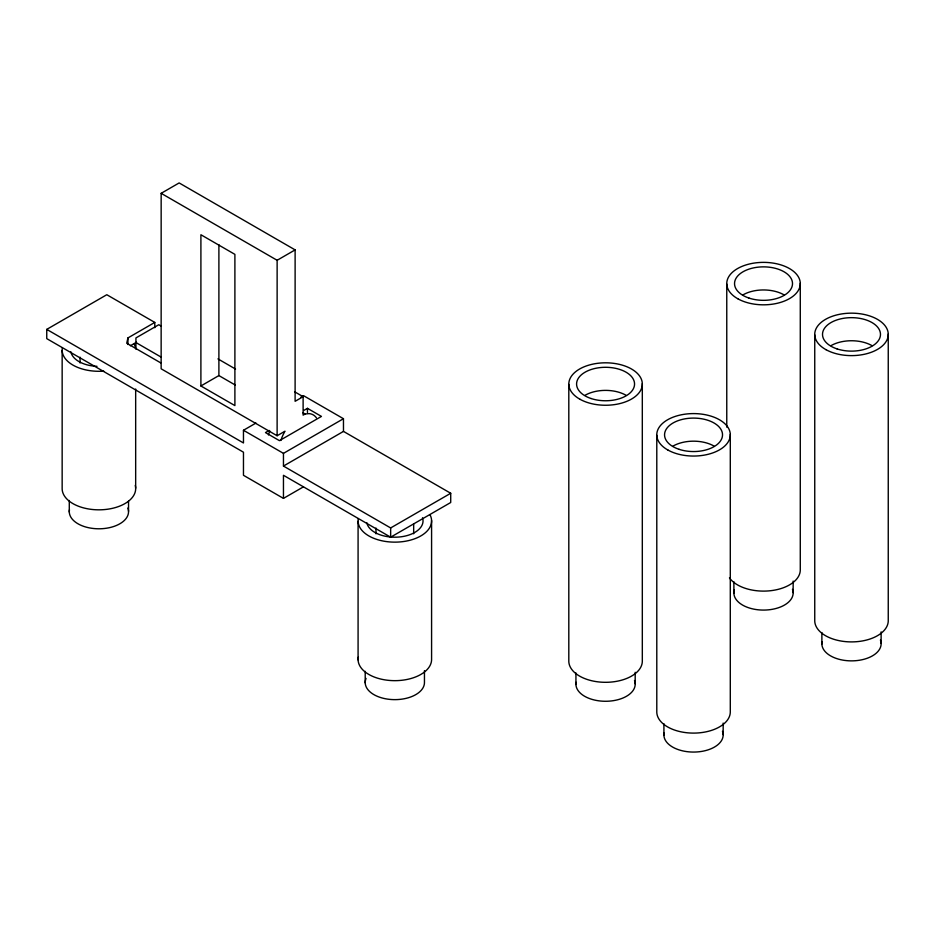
<?xml version="1.0" encoding="UTF-8"?>
<svg xmlns="http://www.w3.org/2000/svg" width="935" height="935" viewBox="0 0 935 935"><rect width="100%" height="100%" fill="white"/><g stroke="black" fill="none" stroke-linecap="round" stroke-linejoin="round"><path stroke-width="1.4" d="M294.595 391.765L303.115 396.685L295.109 401.302L295.121 249.89L179.146 182.933L161.159 193.323L161.147 368.799L277.122 435.745L284.976 431.21A28.272 16.327 -60 0 0 280.851 440.525M200.896 385.968L200.908 234.743L234.895 254.367L234.895 405.591L200.896 385.968L218.895 375.578L218.895 244.713M277.122 435.745L277.134 260.281L295.121 249.89M154.789 327.706L154.789 322.423L106.8 294.724L46.75 329.389L46.75 338.634L243.474 452.213L243.462 475.296L283.457 498.39L283.457 475.296L390.655 537.181L450.717 502.504L450.717 493.271L343.484 431.397L343.461 418.716L303.466 395.634L300.965 397.071M303.115 396.685L303.115 415.163L305.114 414.006L309.111 413.609A28.272 16.327 -60 0 1 316.427 417.828M154.789 322.423L127.931 337.932L126.728 343.238L160.715 362.862M130.374 345.763L136.475 342.233M46.75 329.389L243.474 442.968L243.462 430.275L255.968 423.052M269.175 430.439L265.47 432.578L279.46 440.654L321.453 416.414L307.451 408.338L303.746 410.477M243.462 430.275L283.457 453.358L343.461 418.716M283.457 453.358L283.457 466.062L343.484 431.397M283.457 498.39L303.454 486.843M283.457 466.062L390.655 527.948L450.717 493.271M161.159 193.323L277.134 260.281M161.311 326.186L158.786 324.737L135.926 337.932L135.926 349.152M217.937 358.888L235.55 369.068M302.706 412.615L305.114 414.006M218.895 375.578L235.258 385.033M135.926 342.549L161.065 357.065M888.25 333.97L888.25 620.267A36.757 21.224 0 0 1 852.217 641.901A36.757 21.224 0 0 1 814.747 621.097L814.747 334.8M881.121 631.885L881.121 643.432M821.877 632.563L821.877 644.098M800.278 283.176L800.278 569.473A36.757 21.224 0 0 1 770.919 590.675A36.757 21.224 0 0 1 729.464 577.877M793.149 581.091L793.149 592.638M733.893 581.769L733.893 593.304M730.293 434.401L730.293 711.465A36.757 21.224 0 0 1 694.261 733.098A36.757 21.224 0 0 1 656.791 712.295L656.791 435.231M726.764 284.006L726.764 427.155M723.164 723.082L723.164 734.629M663.92 723.748L663.92 735.296M642.31 383.607L642.322 660.671A36.757 21.224 0 0 1 606.277 682.305A36.757 21.224 0 0 1 568.807 661.501L568.807 384.449M635.192 672.288L635.192 683.836M575.937 672.966L575.937 684.502M431.584 520.503L431.584 659.035A36.757 21.224 0 0 1 393.144 680.645A36.757 21.224 0 0 1 358.304 657.095M424.455 670.652L424.455 682.199A29.628 17.11 0 0 1 391.543 699.532A29.628 17.11 0 0 1 366.064 678.436M413.667 523.717L413.667 533.815M390.655 527.948L390.655 537.181M375.999 528.041L375.999 533.815M365.211 671.33L365.211 682.866M358.082 521.333L358.082 659.865M307.451 408.338L307.451 412.487M135.668 389.03L135.668 488.187M128.539 501.253L128.539 511.351M127.931 337.932L127.931 344.536M80.071 357.193L80.071 362.967M69.284 500.482L69.284 512.018M62.154 350.485L62.154 489.017A36.757 21.224 0 0 0 102.032 509.75A36.757 21.224 0 0 0 135.259 485.417M880.443 640.101A29.628 17.11 0 0 1 853.047 660.846A29.628 17.11 0 0 1 822.052 641.866M831.005 345.646A28.985 16.736 0 0 1 871.993 345.646M743.021 294.852A28.985 16.736 0 0 1 784.009 294.852M792.459 589.307A29.628 17.11 0 0 1 764.105 610.076A29.628 17.11 0 0 1 734.349 589.962M722.474 731.299A29.628 17.11 0 0 1 695.091 752.044A29.628 17.11 0 0 1 664.095 733.063M673.048 446.077A28.985 16.736 0 0 1 714.036 446.077M585.065 395.283A28.985 16.736 0 0 1 626.053 395.283M634.503 680.505A29.628 17.11 0 0 1 607.119 701.25A29.628 17.11 0 0 1 576.112 682.269M268.45 434.95A28.272 16.327 -60 0 1 269.806 430.906M422.503 517.78A28.202 16.281 0 0 1 399.058 537.017A28.202 16.281 0 0 1 366.789 522.653M430.147 515.033A36.757 21.224 0 0 1 397.948 542.066A36.757 21.224 0 0 1 358.304 518.563M97.006 366.321A28.202 16.281 0 0 1 70.873 351.805M103.738 371.113A36.757 21.224 0 0 1 62.376 347.715M134.231 344.173A36.757 21.224 0 0 1 135.54 348.276M127.85 508.021A29.628 17.11 0 0 1 100.466 528.766A29.628 17.11 0 0 1 69.471 509.785M826.014 349.69A36.757 21.224 0 0 0 887.186 339.475A36.757 21.224 0 0 0 841.29 313.996A36.757 21.224 0 0 0 826.014 349.69M837 348.884A28.985 16.736 0 0 0 880.478 334.391A28.985 16.736 0 0 0 837 319.899A28.985 16.736 0 0 0 837 348.884M749.029 298.09A28.985 16.736 0 0 0 792.506 283.597A28.985 16.736 0 0 0 749.029 269.105A28.985 16.736 0 0 0 749.029 298.09M738.042 298.896A36.757 21.224 0 0 0 799.203 288.693A36.757 21.224 0 0 0 753.318 263.202A36.757 21.224 0 0 0 738.042 298.896M668.058 450.121A36.757 21.224 0 0 0 729.23 439.906A36.757 21.224 0 0 0 683.333 414.427A36.757 21.224 0 0 0 668.058 450.121M679.044 449.314A28.985 16.736 0 0 0 722.521 434.822A28.985 16.736 0 0 0 679.044 420.329A28.985 16.736 0 0 0 679.044 449.314M591.072 398.52A28.985 16.736 0 0 0 634.549 384.028A28.985 16.736 0 0 0 591.072 369.535A28.985 16.736 0 0 0 591.072 398.52M580.086 399.327A36.757 21.224 0 0 0 641.246 389.124A36.757 21.224 0 0 0 595.361 363.645A36.757 21.224 0 0 0 580.086 399.327"/></g></svg>
